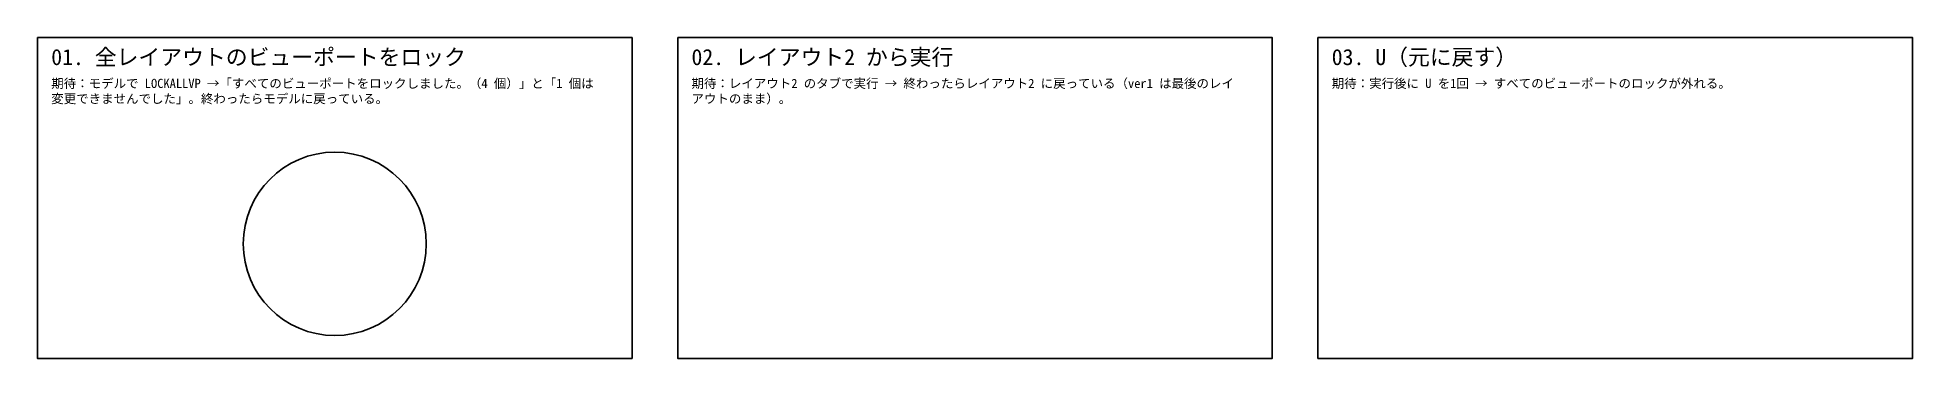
# Model space of a CAD drawing. Header units: millimetres. Extents: x 0 to 410, y -70 to 0.
import ezdxf

# ---------------------------------------------------------------- set-up
doc = ezdxf.new("R2010")
doc.units = ezdxf.units.MM
doc.layers.add('TEST_区画', color=9, linetype='Continuous')
doc.layers.add('TEST_見出し', color=8, linetype='Continuous')
doc.styles.add('TEST_JP', font='msgothic.ttc')

msp = doc.modelspace()

# ---------------------------------------------------------------- linework, layer by layer
msp.add_circle((65, -45), 20)
at = {"layer": 'TEST_区画'}
for points in [[(0, 0), (130, 0), (130, -70), (0, -70)], [(140, 0), (270, 0), (270, -70), (140, -70)], [(280, 0), (410, 0), (410, -70), (280, -70)]]:
    msp.add_lwpolyline(points, close=True, dxfattribs=at)

# ---------------------------------------------------------------- texts
at = {"layer": 'TEST_見出し', "style": 'TEST_JP'}
for s, p in [('01. 全レイアウトのビューポートをロック', (3, -6)), ('02. レイアウト2 から実行', (143, -6)), ('03. U（元に戻す）', (283, -6))]:
    msp.add_text(s, height=3.5, dxfattribs=at).set_placement(p)
at = {"layer": 'TEST_見出し', "char_height": 2, "width": 120, "attachment_point": 1, "style": 'TEST_JP'}
for s, insert in [('期待：モデルで LOCKALLVP →「すべてのビューポートをロックしました。（4 個）」と「1 個は変更できませんでした」。終わったらモデルに戻っている。', (3, -9)), ('期待：レイアウト2 のタブで実行 → 終わったらレイアウト2 に戻っている（ver1 は最後のレイアウトのまま）。', (143, -9)), ('期待：実行後に U を1回 → すべてのビューポートのロックが外れる。', (283, -9))]:
    msp.add_mtext(s, dxfattribs=dict(at, insert=insert))

doc.saveas('drawing.dxf')
